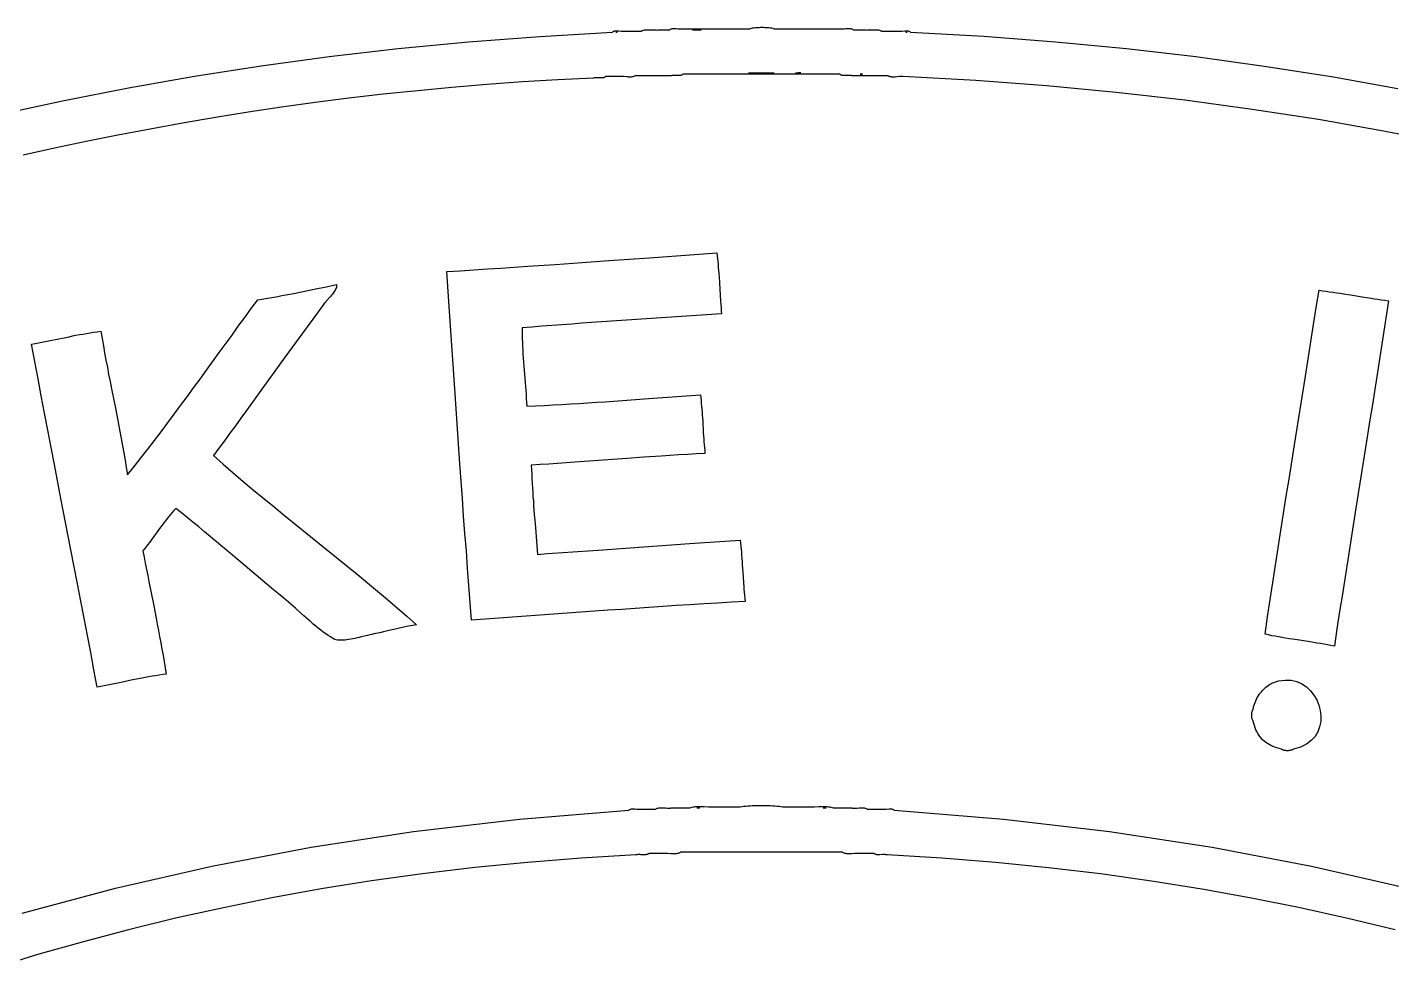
# Model space of a CAD drawing. Header units: metres. Extents: x -185 to 1201, y -340 to 309.
# Drawn here: x 890.21 to 896.76, y 77.01 to 81.53 of the extents above; entities that cross this region are included whole.
import ezdxf

# ---------------------------------------------------------------- set-up
doc = ezdxf.new("R2010")
doc.units = ezdxf.units.M

msp = doc.modelspace()

# ---------------------------------------------------------------- linework, layer by layer
for p, q in [((893.024, 81.5119), (893.026, 81.5131)), ((893.026, 81.5131), (893.029, 81.514)), ((893.029, 81.514), (893.031, 81.5146)), ((893.031, 81.5146), (893.034, 81.515)), ((893.034, 81.515), (893.037, 81.5152)), ((893.037, 81.5152), (893.041, 81.5153)), ((893.041, 81.5153), (893.044, 81.5152)), ((893.044, 81.5152), (893.048, 81.515)), ((893.048, 81.515), (893.051, 81.5148)), ((893.051, 81.5148), (893.062, 81.5139)), ((893.062, 81.5139), (893.066, 81.5137)), ((893.066, 81.5137), (893.07, 81.5136)), ((893.07, 81.5136), (893.073, 81.5135)), ((893.073, 81.5135), (893.077, 81.5136)), ((893.077, 81.5136), (893.08, 81.5139)), ((893.08, 81.5139), (893.083, 81.5143)), ((893.083, 81.5143), (893.16, 81.5143)), ((893.16, 81.5143), (893.163, 81.5161)), ((893.163, 81.5161), (893.166, 81.5175)), ((893.166, 81.5175), (893.17, 81.5186)), ((893.17, 81.5186), (893.174, 81.5194)), ((893.174, 81.5194), (893.178, 81.5201)), ((893.178, 81.5201), (893.182, 81.5204)), ((893.182, 81.5204), (893.186, 81.5207)), ((893.186, 81.5207), (893.191, 81.5207)), ((893.191, 81.5207), (893.195, 81.5207)), ((893.195, 81.5207), (893.205, 81.5203)), ((893.205, 81.5203), (893.219, 81.5195)), ((893.219, 81.5195), (893.224, 81.5193)), ((893.224, 81.5193), (893.229, 81.5192)), ((893.229, 81.5192), (893.233, 81.5191)), ((893.233, 81.5191), (893.238, 81.5193)), ((893.238, 81.5193), (893.242, 81.5195)), ((893.242, 81.5195), (893.246, 81.52)), ((893.246, 81.52), (893.296, 81.52)), ((893.296, 81.52), (893.298, 81.5217)), ((893.298, 81.5217), (893.3, 81.5231)), ((893.3, 81.5231), (893.302, 81.5242)), ((893.302, 81.5242), (893.304, 81.5251)), ((893.304, 81.5251), (893.307, 81.5257)), ((893.307, 81.5257), (893.31, 81.5261)), ((893.31, 81.5261), (893.313, 81.5263)), ((893.313, 81.5263), (893.317, 81.5263)), ((893.317, 81.5263), (893.32, 81.5263)), ((893.32, 81.5263), (893.324, 81.5261)), ((893.324, 81.5261), (893.327, 81.5258)), ((893.327, 81.5258), (893.335, 81.5253)), ((893.335, 81.5253), (893.342, 81.5247)), ((893.342, 81.5247), (893.346, 81.5246)), ((893.346, 81.5246), (893.349, 81.5245)), ((893.349, 81.5245), (893.352, 81.5246)), ((893.352, 81.5246), (893.355, 81.5248)), ((893.355, 81.5248), (893.358, 81.5252)), ((893.358, 81.5252), (893.68, 81.5252)), ((893.406, 81.5204), (893.405, 81.5204)), ((893.405, 81.5204), (893.438, 81.5192)), ((893.43, 81.5195), (893.406, 81.5204)), ((893.446, 81.519), (893.43, 81.5195)), ((893.438, 81.5192), (893.446, 81.519)), ((893.68, 81.5252), (893.684, 81.5265)), ((893.684, 81.5265), (893.689, 81.5277)), ((893.689, 81.5277), (893.694, 81.5288)), ((893.694, 81.5288), (893.7, 81.5297)), ((893.7, 81.5297), (893.706, 81.5305)), ((893.706, 81.5305), (893.712, 81.5311)), ((893.712, 81.5311), (893.719, 81.5316)), ((893.719, 81.5316), (893.725, 81.5319)), ((893.725, 81.5319), (893.732, 81.5322)), ((893.732, 81.5322), (893.739, 81.5322)), ((893.739, 81.5322), (893.746, 81.5322)), ((893.746, 81.5322), (893.753, 81.5319)), ((893.753, 81.5319), (893.759, 81.5316)), ((893.759, 81.5316), (893.766, 81.5311)), ((893.766, 81.5311), (893.772, 81.5305)), ((893.772, 81.5305), (893.778, 81.5297)), ((893.778, 81.5297), (893.784, 81.5288)), ((893.784, 81.5288), (893.789, 81.5277)), ((893.789, 81.5277), (893.794, 81.5265)), ((893.794, 81.5265), (893.798, 81.5252)), ((893.798, 81.5252), (894.114, 81.5252)), ((894.114, 81.5252), (894.117, 81.5248)), ((894.117, 81.5248), (894.12, 81.5246)), ((894.12, 81.5246), (894.124, 81.5245)), ((894.124, 81.5245), (894.127, 81.5246)), ((894.127, 81.5246), (894.131, 81.5247)), ((894.131, 81.5247), (894.134, 81.525)), ((894.134, 81.525), (894.142, 81.5256)), ((894.142, 81.5256), (894.149, 81.5261)), ((894.149, 81.5261), (894.153, 81.5263)), ((894.153, 81.5263), (894.156, 81.5264)), ((894.156, 81.5264), (894.159, 81.5263)), ((894.159, 81.5263), (894.162, 81.5261)), ((894.162, 81.5261), (894.165, 81.5257)), ((894.165, 81.5257), (894.168, 81.5251)), ((894.168, 81.5251), (894.171, 81.5242)), ((894.171, 81.5242), (894.173, 81.5231)), ((894.173, 81.5231), (894.175, 81.5217)), ((894.175, 81.5217), (894.176, 81.52)), ((894.176, 81.52), (894.228, 81.52)), ((894.228, 81.52), (894.232, 81.5195)), ((894.232, 81.5195), (894.236, 81.5193)), ((894.236, 81.5193), (894.24, 81.5191)), ((894.24, 81.5191), (894.245, 81.5192)), ((894.245, 81.5192), (894.249, 81.5193)), ((894.249, 81.5193), (894.254, 81.5195)), ((894.254, 81.5195), (894.273, 81.5205)), ((894.273, 81.5205), (894.277, 81.5207)), ((894.277, 81.5207), (894.282, 81.5207)), ((894.282, 81.5207), (894.286, 81.5207)), ((894.286, 81.5207), (894.291, 81.5204)), ((894.291, 81.5204), (894.295, 81.5201)), ((894.295, 81.5201), (894.299, 81.5194)), ((894.299, 81.5194), (894.303, 81.5186)), ((894.303, 81.5186), (894.306, 81.5175)), ((894.306, 81.5175), (894.309, 81.5161)), ((894.309, 81.5161), (894.312, 81.5143)), ((894.312, 81.5143), (894.391, 81.5143)), ((894.391, 81.5143), (894.394, 81.5139)), ((894.394, 81.5139), (894.397, 81.5136)), ((894.397, 81.5136), (894.4, 81.5135)), ((894.4, 81.5135), (894.404, 81.5136)), ((894.404, 81.5136), (894.407, 81.5137)), ((894.407, 81.5137), (894.411, 81.5139)), ((894.411, 81.5139), (894.425, 81.515)), ((894.425, 81.515), (894.428, 81.5152)), ((894.428, 81.5152), (894.432, 81.5153)), ((894.432, 81.5153), (894.435, 81.5152)), ((894.435, 81.5152), (894.438, 81.515)), ((894.438, 81.515), (894.441, 81.5146)), ((894.441, 81.5146), (894.444, 81.514)), ((894.444, 81.514), (894.446, 81.5131)), ((894.446, 81.5131), (894.448, 81.512)), ((891.992, 81.43), (892.329, 81.4624)), ((892.329, 81.4624), (892.672, 81.4887)), ((892.672, 81.4887), (893.021, 81.5087)), ((893.021, 81.5087), (893.022, 81.5105)), ((893.022, 81.5105), (893.024, 81.5119)), ((893.04, 81.5092), (893.037, 81.5094)), ((893.037, 81.5094), (893.044, 81.5089)), ((893.044, 81.5089), (893.04, 81.5092)), ((894.429, 81.5089), (894.436, 81.5094)), ((894.432, 81.5092), (894.429, 81.5089)), ((894.436, 81.5094), (894.432, 81.5092)), ((894.448, 81.512), (894.45, 81.5105)), ((894.45, 81.5105), (894.452, 81.5087)), ((894.452, 81.5087), (894.804, 81.4891)), ((894.804, 81.4891), (895.149, 81.4629)), ((895.149, 81.4629), (895.489, 81.4302)), ((891.334, 81.3472), (891.66, 81.3915)), ((891.66, 81.3915), (891.992, 81.43)), ((895.489, 81.4302), (895.823, 81.3912)), ((895.823, 81.3912), (896.151, 81.3462)), ((891.013, 81.2971), (891.334, 81.3472)), ((896.151, 81.3462), (896.474, 81.2952)), ((890.697, 81.2415), (891.013, 81.2971)), ((892.418, 81.2575), (892.25, 81.2435)), ((892.588, 81.2698), (892.418, 81.2575)), ((892.758, 81.2801), (892.588, 81.2698)), ((892.93, 81.2886), (892.758, 81.2801)), ((892.933, 81.2892), (892.93, 81.2886)), ((892.936, 81.2897), (892.933, 81.2892)), ((892.939, 81.2899), (892.936, 81.2897)), ((892.942, 81.2901), (892.939, 81.2899)), ((892.945, 81.2901), (892.942, 81.2901)), ((892.948, 81.29), (892.945, 81.2901)), ((892.952, 81.2898), (892.948, 81.29)), ((892.962, 81.2893), (892.952, 81.2898)), ((892.965, 81.2892), (892.962, 81.2893)), ((892.968, 81.2891), (892.965, 81.2892)), ((892.971, 81.2892), (892.968, 81.2891)), ((892.974, 81.2895), (892.971, 81.2892)), ((892.977, 81.2899), (892.974, 81.2895)), ((892.979, 81.2905), (892.977, 81.2899)), ((892.982, 81.2914), (892.979, 81.2905)), ((892.984, 81.2925), (892.982, 81.2914)), ((892.986, 81.2939), (892.984, 81.2925)), ((892.987, 81.2956), (892.986, 81.2939)), ((893.054, 81.2956), (892.987, 81.2956)), ((893.057, 81.2958), (893.054, 81.2956)), ((893.061, 81.2958), (893.057, 81.2958)), ((893.064, 81.2957), (893.061, 81.2958)), ((893.068, 81.2955), (893.064, 81.2957)), ((893.073, 81.2952), (893.068, 81.2955)), ((893.09, 81.2937), (893.073, 81.2952)), ((893.094, 81.2935), (893.09, 81.2937)), ((893.098, 81.2932), (893.094, 81.2935)), ((893.102, 81.2931), (893.098, 81.2932)), ((893.106, 81.2931), (893.102, 81.2931)), ((893.11, 81.2933), (893.106, 81.2931)), ((893.114, 81.2937), (893.11, 81.2933)), ((893.118, 81.2943), (893.114, 81.2937)), ((893.121, 81.2951), (893.118, 81.2943)), ((893.124, 81.2962), (893.121, 81.2951)), ((893.126, 81.2977), (893.124, 81.2962)), ((893.129, 81.2994), (893.126, 81.2977)), ((893.303, 81.2994), (893.129, 81.2994)), ((893.306, 81.3001), (893.303, 81.2994)), ((893.309, 81.3006), (893.306, 81.3001)), ((893.312, 81.3009), (893.309, 81.3006)), ((893.315, 81.3011), (893.312, 81.3009)), ((893.318, 81.3011), (893.315, 81.3011)), ((893.321, 81.301), (893.318, 81.3011)), ((893.324, 81.3009), (893.321, 81.301)), ((893.334, 81.3003), (893.324, 81.3009)), ((893.338, 81.3002), (893.334, 81.3003)), ((893.341, 81.3002), (893.338, 81.3002)), ((893.344, 81.3003), (893.341, 81.3002)), ((893.346, 81.3005), (893.344, 81.3003)), ((893.349, 81.301), (893.346, 81.3005)), ((893.352, 81.3016), (893.349, 81.301)), ((893.354, 81.3025), (893.352, 81.3016)), ((893.356, 81.3036), (893.354, 81.3025)), ((893.357, 81.3051), (893.356, 81.3036)), ((893.358, 81.3069), (893.357, 81.3051)), ((894.114, 81.3069), (893.358, 81.3069)), ((893.798, 81.3126), (893.674, 81.3126)), ((893.674, 81.3126), (893.674, 81.3121)), ((893.674, 81.3121), (893.798, 81.3121)), ((893.798, 81.3121), (893.798, 81.3126)), ((893.899, 81.3125), (893.925, 81.313)), ((893.912, 81.3128), (893.899, 81.3125)), ((893.925, 81.313), (893.912, 81.3128)), ((894.115, 81.3051), (894.114, 81.3069)), ((894.117, 81.3036), (894.115, 81.3051)), ((894.119, 81.3025), (894.117, 81.3036)), ((894.121, 81.3016), (894.119, 81.3025)), ((894.123, 81.301), (894.121, 81.3016)), ((894.126, 81.3005), (894.123, 81.301)), ((894.129, 81.3003), (894.126, 81.3005)), ((894.132, 81.3002), (894.129, 81.3003)), ((894.135, 81.3002), (894.132, 81.3002)), ((894.138, 81.3003), (894.135, 81.3002)), ((894.152, 81.301), (894.138, 81.3003)), ((894.155, 81.3011), (894.152, 81.301)), ((894.158, 81.3011), (894.155, 81.3011)), ((894.162, 81.3009), (894.158, 81.3011)), ((894.165, 81.3006), (894.162, 81.3009)), ((894.168, 81.3001), (894.165, 81.3006)), ((894.171, 81.2994), (894.168, 81.3001)), ((894.345, 81.2994), (894.171, 81.2994)), ((894.211, 81.3068), (894.221, 81.3072)), ((894.216, 81.3071), (894.211, 81.3068)), ((894.221, 81.3072), (894.216, 81.3071)), ((894.347, 81.2977), (894.345, 81.2994)), ((894.35, 81.2962), (894.347, 81.2977)), ((894.352, 81.2951), (894.35, 81.2962)), ((894.355, 81.2943), (894.352, 81.2951)), ((894.359, 81.2937), (894.355, 81.2943)), ((894.362, 81.2933), (894.359, 81.2937)), ((894.366, 81.2931), (894.362, 81.2933)), ((894.37, 81.2931), (894.366, 81.2931)), ((894.374, 81.2932), (894.37, 81.2931)), ((894.378, 81.2934), (894.374, 81.2932)), ((894.386, 81.2941), (894.378, 81.2934)), ((894.399, 81.2952), (894.386, 81.2941)), ((894.403, 81.2955), (894.399, 81.2952)), ((894.407, 81.2957), (894.403, 81.2955)), ((894.411, 81.2958), (894.407, 81.2957)), ((894.415, 81.2958), (894.411, 81.2958)), ((894.765, 81.2765), (894.415, 81.2958)), ((895.105, 81.251), (894.765, 81.2765)), ((895.44, 81.2193), (895.105, 81.251)), ((896.474, 81.2952), (896.792, 81.2385)), ((890.387, 81.1804), (890.697, 81.2415)), ((891.755, 81.191), (891.593, 81.1702)), ((891.919, 81.2102), (891.755, 81.191)), ((892.084, 81.2277), (891.919, 81.2102)), ((892.25, 81.2435), (892.084, 81.2277)), ((895.769, 81.1816), (895.44, 81.2193)), ((890.082, 81.1141), (890.387, 81.1804)), ((891.272, 81.1239), (891.114, 81.0985)), ((891.432, 81.1478), (891.272, 81.1239)), ((891.593, 81.1702), (891.432, 81.1478)), ((896.093, 81.1381), (895.769, 81.1816)), ((896.411, 81.0888), (896.093, 81.1381)), ((890.956, 81.0716), (890.801, 81.0434)), ((891.114, 81.0985), (890.956, 81.0716)), ((896.724, 81.034), (896.411, 81.0888)), ((890.646, 81.0138), (890.493, 80.9829)), ((890.801, 81.0434), (890.646, 81.0138)), ((897.031, 80.9738), (896.724, 81.034)), ((890.341, 80.9508), (890.19, 80.9174)), ((890.493, 80.9829), (890.341, 80.9508)), ((892.745, 80.3933), (892.875, 80.4023)), ((892.875, 80.4023), (893.004, 80.4114)), ((893.004, 80.4114), (893.198, 80.4252)), ((893.198, 80.4252), (893.522, 80.4485)), ((893.522, 80.4485), (893.524, 80.4346)), ((893.524, 80.4346), (893.525, 80.4206)), ((893.525, 80.4206), (893.527, 80.4065)), ((893.527, 80.4065), (893.528, 80.3922)), ((892.225, 80.3586), (892.29, 80.3628)), ((892.236, 80.1909), (892.225, 80.3586)), ((892.29, 80.3628), (892.42, 80.3713)), ((892.42, 80.3713), (892.485, 80.3757)), ((892.485, 80.3757), (892.615, 80.3844)), ((892.615, 80.3844), (892.745, 80.3933)), ((893.528, 80.3922), (893.529, 80.3778)), ((893.529, 80.3778), (893.53, 80.3633)), ((893.53, 80.3633), (893.531, 80.3488)), ((893.531, 80.3488), (893.533, 80.3341)), ((893.533, 80.3341), (893.535, 80.3046)), ((891.528, 80.2617), (891.566, 80.2692)), ((891.566, 80.2692), (891.603, 80.2768)), ((891.603, 80.2768), (891.64, 80.2845)), ((891.64, 80.2845), (891.696, 80.2961)), ((891.689, 80.2692), (891.686, 80.2646)), ((891.691, 80.2738), (891.689, 80.2692)), ((891.693, 80.2783), (891.691, 80.2738)), ((891.695, 80.2828), (891.693, 80.2783)), ((891.696, 80.2873), (891.695, 80.2828)), ((891.696, 80.2961), (891.696, 80.2917)), ((891.696, 80.2917), (891.696, 80.2873)), ((893.535, 80.3046), (893.54, 80.2153)), ((896.401, 80.1864), (896.414, 80.2688)), ((896.414, 80.2688), (896.431, 80.2668)), ((891.286, 80.1807), (891.317, 80.2227)), ((891.317, 80.2227), (891.337, 80.226)), ((891.337, 80.226), (891.356, 80.2294)), ((891.356, 80.2294), (891.376, 80.2329)), ((891.376, 80.2329), (891.414, 80.2399)), ((891.414, 80.2399), (891.433, 80.2434)), ((891.433, 80.2434), (891.452, 80.247)), ((891.452, 80.247), (891.49, 80.2543)), ((891.49, 80.2543), (891.528, 80.2617)), ((891.637, 80.2058), (891.633, 80.2006)), ((891.642, 80.2109), (891.637, 80.2058)), ((891.646, 80.216), (891.642, 80.2109)), ((891.664, 80.236), (891.646, 80.216)), ((891.668, 80.2408), (891.664, 80.236)), ((891.672, 80.2457), (891.668, 80.2408)), ((891.676, 80.2505), (891.672, 80.2457)), ((891.68, 80.2552), (891.676, 80.2505)), ((891.683, 80.2599), (891.68, 80.2552)), ((891.686, 80.2646), (891.683, 80.2599)), ((893.54, 80.2153), (893.542, 80.1857)), ((896.431, 80.2668), (896.448, 80.2646)), ((896.448, 80.2646), (896.465, 80.2623)), ((896.465, 80.2623), (896.482, 80.26)), ((896.482, 80.26), (896.499, 80.2575)), ((896.499, 80.2575), (896.515, 80.255)), ((896.515, 80.255), (896.532, 80.2524)), ((896.532, 80.2524), (896.565, 80.2471)), ((896.565, 80.2471), (896.631, 80.2363)), ((896.631, 80.2363), (896.664, 80.231)), ((896.664, 80.231), (896.68, 80.2285)), ((896.68, 80.2285), (896.697, 80.226)), ((896.697, 80.226), (896.713, 80.2235)), ((896.713, 80.2235), (896.73, 80.2212)), ((896.73, 80.2212), (896.747, 80.2189)), ((896.747, 80.2189), (896.734, 80.1355)), ((891.224, 80.0965), (891.255, 80.1386)), ((891.255, 80.1386), (891.286, 80.1807)), ((891.607, 80.1654), (891.581, 80.1299)), ((891.633, 80.2006), (891.607, 80.1654)), ((892.265, 79.7712), (892.236, 80.1909)), ((893.448, 80.1498), (893.112, 80.127)), ((893.544, 80.1564), (893.448, 80.1498)), ((893.542, 80.1857), (893.543, 80.171)), ((893.543, 80.171), (893.544, 80.1564)), ((896.388, 80.104), (896.401, 80.1864)), ((890.546, 80.0698), (890.564, 80.0722)), ((890.564, 80.0722), (890.57, 80.0372)), ((891.194, 80.0542), (891.224, 80.0965)), ((891.555, 80.0941), (891.529, 80.0581)), ((891.581, 80.1299), (891.555, 80.0941)), ((892.634, 80.0924), (892.587, 80.0887)), ((892.587, 80.0887), (892.587, 80.0716)), ((892.587, 80.0716), (892.587, 80.0541)), ((892.682, 80.0961), (892.634, 80.0924)), ((892.73, 80.0998), (892.682, 80.0961)), ((892.777, 80.1033), (892.73, 80.0998)), ((892.825, 80.1068), (892.777, 80.1033)), ((892.873, 80.1103), (892.825, 80.1068)), ((892.92, 80.1137), (892.873, 80.1103)), ((893.016, 80.1204), (892.92, 80.1137)), ((893.112, 80.127), (893.016, 80.1204)), ((896.375, 80.0217), (896.388, 80.104)), ((896.734, 80.1355), (896.722, 80.0522)), ((890.231, 80.0096), (890.248, 80.0127)), ((890.247, 79.9267), (890.231, 80.0096)), ((890.248, 80.0127), (890.264, 80.0159)), ((890.264, 80.0159), (890.281, 80.0191)), ((890.281, 80.0191), (890.313, 80.0258)), ((890.313, 80.0258), (890.362, 80.0361)), ((890.362, 80.0361), (890.395, 80.0428)), ((890.395, 80.0428), (890.411, 80.0462)), ((890.411, 80.0462), (890.428, 80.0495)), ((890.428, 80.0495), (890.444, 80.0527)), ((890.444, 80.0527), (890.461, 80.0559)), ((890.461, 80.0559), (890.478, 80.0589)), ((890.478, 80.0589), (890.495, 80.0618)), ((890.495, 80.0618), (890.512, 80.0647)), ((890.512, 80.0647), (890.529, 80.0673)), ((890.529, 80.0673), (890.546, 80.0698)), ((890.57, 80.0372), (890.576, 80.0024)), ((891.132, 79.9695), (891.194, 80.0542)), ((891.502, 80.0219), (891.449, 79.9488)), ((891.529, 80.0581), (891.502, 80.0219)), ((892.587, 80.0541), (892.587, 80.0363)), ((892.587, 80.0363), (892.588, 80.0181)), ((892.588, 80.0181), (892.589, 79.9997)), ((896.349, 79.857), (896.375, 80.0217)), ((896.722, 80.0522), (896.709, 79.9691)), ((890.576, 80.0024), (890.582, 79.9678)), ((890.582, 79.9678), (890.588, 79.9333)), ((891.071, 79.8848), (891.132, 79.9695)), ((891.449, 79.9488), (891.316, 79.7647)), ((892.589, 79.9997), (892.59, 79.981)), ((892.59, 79.981), (892.591, 79.9621)), ((892.591, 79.9621), (892.592, 79.943)), ((892.592, 79.943), (892.594, 79.9237)), ((896.709, 79.9691), (896.696, 79.886)), ((890.262, 79.8441), (890.247, 79.9267)), ((890.588, 79.9333), (890.595, 79.899)), ((890.595, 79.899), (890.601, 79.8647)), ((891.04, 79.8424), (891.071, 79.8848)), ((892.594, 79.9237), (892.595, 79.9043)), ((892.595, 79.9043), (892.601, 79.8264)), ((896.696, 79.886), (896.683, 79.803)), ((890.277, 79.7615), (890.262, 79.8441)), ((890.601, 79.8647), (890.608, 79.8305)), ((890.608, 79.8305), (890.615, 79.7964)), ((891.009, 79.8001), (891.04, 79.8424)), ((892.601, 79.8264), (892.604, 79.7876)), ((896.296, 79.5274), (896.349, 79.857)), ((890.293, 79.6791), (890.277, 79.7615)), ((890.615, 79.7964), (890.635, 79.6941)), ((890.947, 79.7156), (890.978, 79.7578)), ((890.978, 79.7578), (891.009, 79.8001)), ((891.316, 79.7647), (891.263, 79.6912)), ((892.277, 79.6034), (892.265, 79.7712)), ((892.604, 79.7876), (892.606, 79.7684)), ((892.606, 79.7684), (892.607, 79.7493)), ((892.607, 79.7493), (892.608, 79.7305)), ((893.111, 79.7425), (893.194, 79.7485)), ((893.194, 79.7485), (893.443, 79.7669)), ((893.443, 79.7669), (893.445, 79.7534)), ((893.445, 79.7534), (893.446, 79.7397)), ((896.683, 79.803), (896.67, 79.72)), ((890.309, 79.5968), (890.293, 79.6791)), ((890.635, 79.6941), (890.648, 79.6257)), ((890.916, 79.6735), (890.947, 79.7156)), ((891.263, 79.6912), (891.236, 79.6546)), ((892.608, 79.7305), (892.609, 79.7119)), ((892.609, 79.7119), (892.651, 79.7139)), ((892.651, 79.7139), (892.694, 79.716)), ((892.694, 79.716), (892.736, 79.7182)), ((892.736, 79.7182), (892.778, 79.7205)), ((892.778, 79.7205), (892.82, 79.723)), ((892.82, 79.723), (892.861, 79.7256)), ((892.861, 79.7256), (892.903, 79.7282)), ((892.903, 79.7282), (892.945, 79.7309)), ((892.945, 79.7309), (892.986, 79.7337)), ((892.986, 79.7337), (893.028, 79.7366)), ((893.028, 79.7366), (893.111, 79.7425)), ((893.446, 79.7397), (893.447, 79.7259)), ((893.447, 79.7259), (893.449, 79.712)), ((893.449, 79.712), (893.45, 79.698)), ((893.45, 79.698), (893.451, 79.684)), ((893.451, 79.684), (893.452, 79.6698)), ((896.67, 79.72), (896.657, 79.6371)), ((890.648, 79.6257), (890.655, 79.5915)), ((890.853, 79.5897), (890.884, 79.6315)), ((890.884, 79.6315), (890.916, 79.6735)), ((891.21, 79.6182), (891.183, 79.582)), ((891.236, 79.6546), (891.21, 79.6182)), ((893.452, 79.6698), (893.453, 79.6556)), ((893.453, 79.6556), (893.454, 79.6414)), ((893.454, 79.6414), (893.457, 79.5843)), ((896.657, 79.6371), (896.644, 79.5543)), ((890.325, 79.5146), (890.309, 79.5968)), ((890.655, 79.5915), (890.661, 79.5571)), ((890.661, 79.5571), (890.668, 79.5226)), ((890.789, 79.5065), (890.821, 79.548)), ((890.821, 79.548), (890.853, 79.5897)), ((891.183, 79.582), (891.157, 79.546)), ((892.288, 79.4357), (892.277, 79.6034)), ((893.457, 79.5843), (893.459, 79.5558)), ((893.459, 79.5558), (893.46, 79.5417)), ((896.644, 79.5543), (896.591, 79.2232)), ((890.341, 79.4325), (890.325, 79.5146)), ((890.668, 79.5226), (890.674, 79.488)), ((890.674, 79.488), (890.68, 79.4532)), ((890.757, 79.4651), (890.789, 79.5065)), ((891.13, 79.5103), (891.104, 79.4748)), ((891.157, 79.546), (891.13, 79.5103)), ((893.423, 79.4831), (893.381, 79.4805)), ((893.465, 79.4856), (893.423, 79.4831)), ((893.46, 79.5417), (893.461, 79.5275)), ((893.461, 79.5275), (893.463, 79.5135)), ((893.463, 79.5135), (893.464, 79.4995)), ((893.464, 79.4995), (893.465, 79.4856)), ((896.27, 79.3624), (896.296, 79.5274)), ((890.372, 79.2685), (890.341, 79.4325)), ((890.68, 79.4532), (890.686, 79.4183)), ((890.686, 79.4183), (890.692, 79.3831)), ((890.692, 79.3831), (890.725, 79.424)), ((890.725, 79.424), (890.757, 79.4651)), ((891.104, 79.4748), (891.151, 79.4333)), ((891.151, 79.4333), (891.199, 79.3919)), ((892.294, 79.3519), (892.288, 79.4357)), ((892.673, 79.4315), (892.631, 79.4287)), ((892.631, 79.4287), (892.632, 79.4068)), ((892.715, 79.4343), (892.673, 79.4315)), ((892.756, 79.4372), (892.715, 79.4343)), ((892.84, 79.443), (892.756, 79.4372)), ((893.089, 79.4608), (892.84, 79.443)), ((893.172, 79.4667), (893.089, 79.4608)), ((893.255, 79.4724), (893.172, 79.4667)), ((893.297, 79.4752), (893.255, 79.4724)), ((893.339, 79.4779), (893.297, 79.4752)), ((893.381, 79.4805), (893.339, 79.4779)), ((891.199, 79.3919), (891.248, 79.3508)), ((891.248, 79.3508), (891.297, 79.3097)), ((892.3, 79.2682), (892.294, 79.3519)), ((892.632, 79.4068), (892.633, 79.3849)), ((892.633, 79.3849), (892.634, 79.3631)), ((892.634, 79.3631), (892.635, 79.3414)), ((896.256, 79.2799), (896.27, 79.3624)), ((891.297, 79.3097), (891.346, 79.2688)), ((892.635, 79.3414), (892.636, 79.3198)), ((892.636, 79.3198), (892.638, 79.2983)), ((892.638, 79.2983), (892.639, 79.2768)), ((890.42, 79.0225), (890.372, 79.2685)), ((890.924, 79.2213), (890.915, 79.2118)), ((890.951, 79.1998), (890.924, 79.2213)), ((891.346, 79.2688), (891.396, 79.2281)), ((891.396, 79.2281), (891.446, 79.1874)), ((892.306, 79.1845), (892.3, 79.2682)), ((892.639, 79.2768), (892.641, 79.2554)), ((892.641, 79.2554), (892.642, 79.2341)), ((892.642, 79.2341), (892.645, 79.1915)), ((896.243, 79.1973), (896.256, 79.2799)), ((896.591, 79.2232), (896.578, 79.1405)), ((890.874, 79.1621), (890.866, 79.1519)), ((890.882, 79.1723), (890.874, 79.1621)), ((890.89, 79.1824), (890.882, 79.1723)), ((890.899, 79.1924), (890.89, 79.1824)), ((890.907, 79.2022), (890.899, 79.1924)), ((890.915, 79.2118), (890.907, 79.2022)), ((890.978, 79.1777), (890.951, 79.1998)), ((891.006, 79.1552), (890.978, 79.1777)), ((891.034, 79.1322), (891.006, 79.1552)), ((891.446, 79.1874), (891.496, 79.1469)), ((892.312, 79.101), (892.306, 79.1845)), ((892.645, 79.1915), (892.649, 79.149)), ((896.23, 79.1146), (896.243, 79.1973)), ((890.843, 79.1206), (890.805, 79.0682)), ((890.851, 79.1311), (890.843, 79.1206)), ((890.858, 79.1415), (890.851, 79.1311)), ((890.866, 79.1519), (890.858, 79.1415)), ((891.062, 79.1088), (891.034, 79.1322)), ((891.09, 79.0851), (891.062, 79.1088)), ((891.496, 79.1469), (891.646, 79.0257)), ((892.319, 79.0175), (892.312, 79.101)), ((892.649, 79.149), (892.657, 79.0431)), ((896.218, 79.0319), (896.23, 79.1146)), ((896.578, 79.1405), (896.565, 79.0577)), ((890.774, 79.0272), (890.766, 79.0172)), ((890.782, 79.0373), (890.774, 79.0272)), ((890.79, 79.0475), (890.782, 79.0373)), ((890.797, 79.0578), (890.79, 79.0475)), ((890.805, 79.0682), (890.797, 79.0578)), ((891.119, 79.0611), (891.09, 79.0851)), ((891.148, 79.0368), (891.119, 79.0611)), ((891.177, 79.0123), (891.148, 79.0368)), ((891.646, 79.0257), (891.696, 78.9853)), ((892.657, 79.0431), (892.66, 79.0007)), ((892.952, 79.021), (893.39, 79.052)), ((893.39, 79.052), (893.536, 79.0622)), ((893.536, 79.0622), (893.634, 79.0689)), ((893.634, 79.0689), (893.636, 79.0545)), ((893.636, 79.0545), (893.637, 79.04)), ((893.637, 79.04), (893.639, 79.0255)), ((893.639, 79.0255), (893.64, 79.0108)), ((896.205, 78.9491), (896.218, 79.0319)), ((896.565, 79.0577), (896.552, 78.9749)), ((890.436, 78.9404), (890.42, 79.0225)), ((890.766, 79.0172), (890.772, 78.9877)), ((890.772, 78.9877), (890.777, 78.9583)), ((890.777, 78.9583), (890.789, 78.8995)), ((891.236, 78.9628), (891.177, 79.0123)), ((891.384, 78.8385), (891.236, 78.9628)), ((891.696, 78.9853), (891.745, 78.9451)), ((892.325, 78.9341), (892.319, 79.0175)), ((892.66, 79.0007), (892.709, 79.004)), ((892.709, 79.004), (892.806, 79.0107)), ((892.806, 79.0107), (892.952, 79.021)), ((893.64, 79.0108), (893.641, 78.9961)), ((893.641, 78.9961), (893.642, 78.9813)), ((893.642, 78.9813), (893.643, 78.9665)), ((893.643, 78.9665), (893.644, 78.9517)), ((896.552, 78.9749), (896.539, 78.892)), ((890.452, 78.8583), (890.436, 78.9404)), ((890.789, 78.8995), (890.794, 78.8702)), ((891.745, 78.9451), (891.795, 78.9048)), ((891.795, 78.9048), (891.844, 78.8645)), ((892.331, 78.8508), (892.325, 78.9341)), ((893.644, 78.9517), (893.648, 78.8921)), ((893.648, 78.8921), (893.65, 78.8625)), ((896.192, 78.8661), (896.205, 78.9491)), ((890.468, 78.7761), (890.452, 78.8583)), ((890.794, 78.8702), (890.818, 78.7528)), ((891.442, 78.7895), (891.384, 78.8385)), ((891.844, 78.8645), (891.892, 78.8242)), ((892.338, 78.7676), (892.331, 78.8508)), ((893.65, 78.8625), (893.651, 78.8477)), ((893.651, 78.8477), (893.652, 78.833)), ((893.652, 78.833), (893.654, 78.8183)), ((896.18, 78.7832), (896.192, 78.8661)), ((896.539, 78.892), (896.526, 78.8091)), ((890.484, 78.6938), (890.468, 78.7761)), ((891.499, 78.7415), (891.442, 78.7895)), ((891.892, 78.8242), (891.94, 78.7838)), ((891.94, 78.7838), (891.987, 78.7435)), ((892.344, 78.6846), (892.338, 78.7676)), ((893.459, 78.7628), (893.393, 78.7586)), ((893.525, 78.7669), (893.459, 78.7628)), ((893.592, 78.771), (893.525, 78.7669)), ((893.658, 78.7749), (893.592, 78.771)), ((893.654, 78.8183), (893.655, 78.8038)), ((893.655, 78.8038), (893.656, 78.7893)), ((893.656, 78.7893), (893.658, 78.7749)), ((896.167, 78.7001), (896.18, 78.7832)), ((896.526, 78.8091), (896.513, 78.7261)), ((890.818, 78.7528), (890.829, 78.694)), ((891.505, 78.7362), (891.499, 78.7415)), ((891.539, 78.7054), (891.505, 78.7362)), ((891.55, 78.696), (891.539, 78.7054)), ((891.561, 78.6861), (891.55, 78.696)), ((891.987, 78.7435), (892.034, 78.703)), ((892.034, 78.703), (892.08, 78.6625)), ((892.803, 78.7178), (892.344, 78.6846)), ((892.934, 78.7272), (892.803, 78.7178)), ((892.999, 78.7319), (892.934, 78.7272)), ((893.065, 78.7365), (892.999, 78.7319)), ((893.13, 78.741), (893.065, 78.7365)), ((893.196, 78.7455), (893.13, 78.741)), ((893.262, 78.75), (893.196, 78.7455)), ((893.327, 78.7543), (893.262, 78.75)), ((893.393, 78.7586), (893.327, 78.7543)), ((896.155, 78.6169), (896.167, 78.7001)), ((896.513, 78.7261), (896.5, 78.6431)), ((890.499, 78.6115), (890.484, 78.6938)), ((890.829, 78.694), (890.835, 78.6646)), ((890.835, 78.6646), (890.841, 78.635)), ((890.841, 78.635), (890.846, 78.6054)), ((891.572, 78.6761), (891.561, 78.6861)), ((891.584, 78.6659), (891.572, 78.6761)), ((891.596, 78.6558), (891.584, 78.6659)), ((891.608, 78.6458), (891.596, 78.6558)), ((891.62, 78.6362), (891.608, 78.6458)), ((891.632, 78.6271), (891.62, 78.6362)), ((891.94, 78.6326), (891.921, 78.6284)), ((891.986, 78.6432), (891.94, 78.6326)), ((892.004, 78.6474), (891.986, 78.6432)), ((892.013, 78.6495), (892.004, 78.6474)), ((892.032, 78.6535), (892.013, 78.6495)), ((892.042, 78.6554), (892.032, 78.6535)), ((892.051, 78.6573), (892.042, 78.6554)), ((892.061, 78.6591), (892.051, 78.6573)), ((892.07, 78.6608), (892.061, 78.6591)), ((892.08, 78.6625), (892.07, 78.6608)), ((896.5, 78.6431), (896.488, 78.56)), ((890.515, 78.5289), (890.499, 78.6115)), ((890.846, 78.6054), (890.852, 78.5758)), ((890.852, 78.5758), (890.857, 78.546)), ((891.644, 78.6187), (891.632, 78.6271)), ((891.655, 78.6109), (891.644, 78.6187)), ((891.666, 78.6041), (891.655, 78.6109)), ((891.676, 78.5984), (891.666, 78.6041)), ((891.685, 78.5939), (891.676, 78.5984)), ((891.694, 78.5908), (891.685, 78.5939)), ((891.701, 78.5891), (891.694, 78.5908)), ((891.709, 78.5883), (891.701, 78.5891)), ((891.718, 78.588), (891.709, 78.5883)), ((891.727, 78.5882), (891.718, 78.588)), ((891.736, 78.5888), (891.727, 78.5882)), ((891.745, 78.5898), (891.736, 78.5888)), ((891.755, 78.5911), (891.745, 78.5898)), ((891.764, 78.5927), (891.755, 78.5911)), ((891.774, 78.5946), (891.764, 78.5927)), ((891.784, 78.5967), (891.774, 78.5946)), ((891.794, 78.5989), (891.784, 78.5967)), ((891.804, 78.6013), (891.794, 78.5989)), ((891.814, 78.6038), (891.804, 78.6013)), ((891.845, 78.6115), (891.814, 78.6038)), ((891.855, 78.614), (891.845, 78.6115)), ((891.865, 78.6164), (891.855, 78.614)), ((891.875, 78.6186), (891.865, 78.6164)), ((891.885, 78.6207), (891.875, 78.6186)), ((891.894, 78.6225), (891.885, 78.6207)), ((891.903, 78.6244), (891.894, 78.6225)), ((891.921, 78.6284), (891.903, 78.6244)), ((896.171, 78.6134), (896.155, 78.6169)), ((896.187, 78.61), (896.171, 78.6134)), ((896.204, 78.6069), (896.187, 78.61)), ((896.22, 78.6039), (896.204, 78.6069)), ((896.236, 78.601), (896.22, 78.6039)), ((896.253, 78.5982), (896.236, 78.601)), ((896.27, 78.5955), (896.253, 78.5982)), ((896.286, 78.5928), (896.27, 78.5955)), ((896.32, 78.5877), (896.286, 78.5928)), ((896.37, 78.5801), (896.32, 78.5877)), ((896.387, 78.5775), (896.37, 78.5801)), ((896.404, 78.5748), (896.387, 78.5775)), ((896.421, 78.5721), (896.404, 78.5748)), ((896.438, 78.5692), (896.421, 78.5721)), ((896.454, 78.5663), (896.438, 78.5692)), ((896.471, 78.5632), (896.454, 78.5663)), ((890.53, 78.4462), (890.515, 78.5289)), ((890.857, 78.546), (890.863, 78.5161)), ((890.863, 78.5161), (890.868, 78.4862)), ((896.488, 78.56), (896.471, 78.5632)), ((890.546, 78.3633), (890.53, 78.4462)), ((890.868, 78.4862), (890.873, 78.4561)), ((890.873, 78.4561), (890.878, 78.4259)), ((890.579, 78.3695), (890.562, 78.3664)), ((890.596, 78.3727), (890.579, 78.3695)), ((890.612, 78.376), (890.596, 78.3727)), ((890.661, 78.3859), (890.612, 78.376)), ((890.71, 78.3958), (890.661, 78.3859)), ((890.743, 78.4024), (890.71, 78.3958)), ((890.76, 78.4056), (890.743, 78.4024)), ((890.776, 78.4087), (890.76, 78.4056)), ((890.793, 78.4118), (890.776, 78.4087)), ((890.81, 78.4148), (890.793, 78.4118)), ((890.827, 78.4177), (890.81, 78.4148)), ((890.844, 78.4206), (890.827, 78.4177)), ((890.861, 78.4233), (890.844, 78.4206)), ((890.878, 78.4259), (890.861, 78.4233)), ((896.165, 78.3676), (896.171, 78.3719)), ((896.171, 78.3719), (896.176, 78.3757)), ((896.176, 78.3757), (896.182, 78.3789)), ((896.182, 78.3789), (896.188, 78.3817)), ((896.188, 78.3817), (896.22, 78.3924)), ((896.22, 78.3924), (896.251, 78.3969)), ((896.251, 78.3969), (896.28, 78.3957)), ((896.28, 78.3957), (896.307, 78.3894)), ((896.307, 78.3894), (896.331, 78.3785)), ((896.331, 78.3785), (896.353, 78.3638)), ((890.562, 78.3664), (890.546, 78.3633)), ((896.11, 78.297), (896.113, 78.3047)), ((896.113, 78.3047), (896.117, 78.3123)), ((896.117, 78.3123), (896.122, 78.3196)), ((896.122, 78.3196), (896.126, 78.3267)), ((896.126, 78.3267), (896.131, 78.3336)), ((896.131, 78.3336), (896.137, 78.3401)), ((896.137, 78.3401), (896.142, 78.3464)), ((896.142, 78.3464), (896.147, 78.3523)), ((896.147, 78.3523), (896.153, 78.3578)), ((896.153, 78.3578), (896.159, 78.3629)), ((896.159, 78.3629), (896.165, 78.3676)), ((896.353, 78.3638), (896.373, 78.3456)), ((896.373, 78.3456), (896.389, 78.3247)), ((896.389, 78.3247), (896.403, 78.3015)), ((896.091, 78.2365), (896.092, 78.24)), ((896.092, 78.2434), (896.093, 78.2465)), ((896.092, 78.24), (896.092, 78.2434)), ((896.093, 78.2465), (896.094, 78.2494)), ((896.094, 78.2494), (896.095, 78.2518)), ((896.095, 78.2518), (896.096, 78.2539)), ((896.096, 78.2539), (896.097, 78.2555)), ((896.097, 78.2555), (896.098, 78.2566)), ((896.098, 78.2566), (896.1, 78.2648)), ((896.1, 78.2648), (896.101, 78.273)), ((896.101, 78.273), (896.104, 78.2811)), ((896.104, 78.2811), (896.107, 78.2891)), ((896.107, 78.2891), (896.11, 78.297)), ((896.403, 78.3015), (896.413, 78.2767)), ((896.413, 78.2767), (896.42, 78.2509)), ((896.42, 78.2509), (896.423, 78.2245)), ((896.091, 78.2328), (896.091, 78.2365)), ((896.091, 78.229), (896.091, 78.2328)), ((896.091, 78.2252), (896.091, 78.229)), ((896.091, 78.2214), (896.091, 78.2252)), ((896.092, 78.2178), (896.091, 78.2214)), ((896.092, 78.2143), (896.092, 78.2178)), ((896.093, 78.211), (896.092, 78.2143)), ((896.094, 78.208), (896.093, 78.211)), ((896.095, 78.2052), (896.094, 78.208)), ((896.096, 78.2029), (896.095, 78.2052)), ((896.097, 78.201), (896.096, 78.2029)), ((896.098, 78.1996), (896.097, 78.201)), ((896.101, 78.1886), (896.098, 78.1996)), ((896.104, 78.178), (896.101, 78.1886)), ((896.107, 78.1679), (896.104, 78.178)), ((896.417, 78.1727), (896.408, 78.1484)), ((896.422, 78.1983), (896.417, 78.1727)), ((896.423, 78.2245), (896.422, 78.1983)), ((896.111, 78.1582), (896.107, 78.1679)), ((896.115, 78.149), (896.111, 78.1582)), ((896.12, 78.1403), (896.115, 78.149)), ((896.125, 78.132), (896.12, 78.1403)), ((896.131, 78.1241), (896.125, 78.132)), ((896.137, 78.1168), (896.131, 78.1241)), ((896.143, 78.1099), (896.137, 78.1168)), ((896.151, 78.1034), (896.143, 78.1099)), ((896.376, 78.1058), (896.353, 78.0886)), ((896.395, 78.1259), (896.376, 78.1058)), ((896.408, 78.1484), (896.395, 78.1259)), ((896.158, 78.0974), (896.151, 78.1034)), ((896.166, 78.0918), (896.158, 78.0974)), ((896.174, 78.0867), (896.166, 78.0918)), ((896.183, 78.0821), (896.174, 78.0867)), ((896.193, 78.0779), (896.183, 78.0821)), ((896.202, 78.0742), (896.193, 78.0779)), ((896.212, 78.0708), (896.202, 78.0742)), ((896.223, 78.068), (896.212, 78.0708)), ((896.234, 78.0656), (896.223, 78.068)), ((896.235, 78.064), (896.234, 78.0656)), ((896.237, 78.0627), (896.235, 78.064)), ((896.239, 78.0614), (896.237, 78.0627)), ((896.241, 78.0604), (896.239, 78.0614)), ((896.244, 78.0595), (896.241, 78.0604)), ((896.247, 78.0588), (896.244, 78.0595)), ((896.251, 78.0582), (896.247, 78.0588)), ((896.254, 78.0578), (896.251, 78.0582)), ((896.258, 78.0576), (896.254, 78.0578)), ((896.262, 78.0575), (896.258, 78.0576)), ((896.266, 78.0576), (896.262, 78.0575)), ((896.269, 78.0578), (896.266, 78.0576)), ((896.273, 78.0582), (896.269, 78.0578)), ((896.276, 78.0588), (896.273, 78.0582)), ((896.28, 78.0595), (896.276, 78.0588)), ((896.283, 78.0604), (896.28, 78.0595)), ((896.286, 78.0614), (896.283, 78.0604)), ((896.288, 78.0627), (896.286, 78.0614)), ((896.29, 78.064), (896.288, 78.0627)), ((896.291, 78.0656), (896.29, 78.064)), ((896.325, 78.075), (896.291, 78.0656)), ((896.353, 78.0886), (896.325, 78.075)), ((893.228, 77.7773), (893.23, 77.779)), ((893.23, 77.779), (893.233, 77.7804)), ((893.233, 77.7804), (893.236, 77.7815)), ((893.236, 77.7815), (893.239, 77.7823)), ((893.239, 77.7823), (893.243, 77.783)), ((893.243, 77.783), (893.246, 77.7833)), ((893.246, 77.7833), (893.25, 77.7836)), ((893.25, 77.7836), (893.254, 77.7836)), ((893.254, 77.7836), (893.258, 77.7835)), ((893.258, 77.7835), (893.262, 77.7834)), ((893.262, 77.7834), (893.266, 77.7831)), ((893.266, 77.7831), (893.275, 77.7825)), ((893.275, 77.7825), (893.283, 77.782)), ((893.283, 77.782), (893.288, 77.7818)), ((893.288, 77.7818), (893.292, 77.7818)), ((893.292, 77.7818), (893.296, 77.7818)), ((893.296, 77.7818), (893.3, 77.782)), ((893.3, 77.782), (893.303, 77.7824)), ((893.303, 77.7824), (893.392, 77.7824)), ((893.392, 77.7824), (893.397, 77.7845)), ((893.397, 77.7845), (893.402, 77.7861)), ((893.402, 77.7861), (893.408, 77.7874)), ((893.408, 77.7874), (893.414, 77.7884)), ((893.414, 77.7884), (893.42, 77.7891)), ((893.42, 77.7891), (893.427, 77.7896)), ((893.433, 77.7829), (893.426, 77.7831)), ((893.426, 77.7831), (893.44, 77.7827)), ((893.427, 77.7896), (893.433, 77.7898)), ((893.433, 77.7898), (893.44, 77.7898)), ((893.44, 77.7827), (893.433, 77.7829)), ((893.44, 77.7898), (893.447, 77.7897)), ((893.447, 77.7897), (893.454, 77.7895)), ((893.454, 77.7895), (893.461, 77.7892)), ((893.461, 77.7892), (893.482, 77.788)), ((893.482, 77.788), (893.489, 77.7877)), ((893.489, 77.7877), (893.496, 77.7875)), ((893.496, 77.7875), (893.503, 77.7874)), ((893.503, 77.7874), (893.509, 77.7874)), ((893.509, 77.7874), (893.516, 77.7876)), ((893.516, 77.7876), (893.522, 77.7881)), ((893.522, 77.7881), (893.634, 77.7881)), ((893.634, 77.7881), (893.643, 77.7894)), ((893.643, 77.7894), (893.652, 77.7906)), ((893.652, 77.7906), (893.661, 77.7917)), ((893.661, 77.7917), (893.671, 77.7926)), ((893.671, 77.7926), (893.682, 77.7934)), ((893.682, 77.7934), (893.692, 77.794)), ((893.692, 77.794), (893.703, 77.7945)), ((893.703, 77.7945), (893.714, 77.7948)), ((893.714, 77.7948), (893.725, 77.7951)), ((893.725, 77.7951), (893.736, 77.7951)), ((893.736, 77.7951), (893.747, 77.7951)), ((893.747, 77.7951), (893.758, 77.7948)), ((893.758, 77.7948), (893.769, 77.7945)), ((893.769, 77.7945), (893.78, 77.794)), ((893.78, 77.794), (893.791, 77.7934)), ((893.791, 77.7934), (893.801, 77.7926)), ((893.801, 77.7926), (893.811, 77.7917)), ((893.811, 77.7917), (893.821, 77.7906)), ((893.821, 77.7906), (893.83, 77.7894)), ((893.83, 77.7894), (893.838, 77.7881)), ((893.838, 77.7881), (893.95, 77.7881)), ((893.95, 77.7881), (893.957, 77.7876)), ((893.957, 77.7876), (893.963, 77.7874)), ((893.963, 77.7874), (893.97, 77.7874)), ((893.97, 77.7874), (893.977, 77.7875)), ((893.977, 77.7875), (893.984, 77.7877)), ((893.984, 77.7877), (893.991, 77.788)), ((893.991, 77.788), (894.012, 77.7892)), ((894.012, 77.7892), (894.019, 77.7895)), ((894.019, 77.7895), (894.026, 77.7897)), ((894.026, 77.7897), (894.033, 77.7898)), ((894.033, 77.7898), (894.039, 77.7898)), ((894.033, 77.7827), (894.047, 77.7831)), ((894.04, 77.7829), (894.033, 77.7827)), ((894.039, 77.7898), (894.046, 77.7896)), ((894.047, 77.7831), (894.04, 77.7829)), ((894.046, 77.7896), (894.052, 77.7891)), ((894.052, 77.7891), (894.058, 77.7884)), ((894.058, 77.7884), (894.064, 77.7874)), ((894.064, 77.7874), (894.07, 77.7861)), ((894.07, 77.7861), (894.076, 77.7845)), ((894.076, 77.7845), (894.081, 77.7824)), ((894.081, 77.7824), (894.171, 77.7824)), ((894.171, 77.7824), (894.174, 77.782)), ((894.174, 77.782), (894.178, 77.7818)), ((894.178, 77.7818), (894.181, 77.7818)), ((894.181, 77.7818), (894.185, 77.7818)), ((894.185, 77.7818), (894.189, 77.782)), ((894.189, 77.782), (894.194, 77.7823)), ((894.194, 77.7823), (894.206, 77.7831)), ((894.206, 77.7831), (894.21, 77.7834)), ((894.21, 77.7834), (894.214, 77.7835)), ((894.214, 77.7835), (894.218, 77.7836)), ((894.218, 77.7836), (894.222, 77.7836)), ((894.222, 77.7836), (894.226, 77.7834)), ((894.226, 77.7834), (894.23, 77.783)), ((894.23, 77.783), (894.233, 77.7823)), ((894.233, 77.7823), (894.236, 77.7815)), ((894.236, 77.7815), (894.239, 77.7804)), ((894.239, 77.7804), (894.242, 77.779)), ((894.242, 77.779), (894.244, 77.7773)), ((892.066, 77.6694), (892.574, 77.7288)), ((892.574, 77.7288), (893.1, 77.7716)), ((893.1, 77.7716), (893.101, 77.7733)), ((893.101, 77.7733), (893.103, 77.7747)), ((893.103, 77.7747), (893.104, 77.7759)), ((893.104, 77.7759), (893.107, 77.7767)), ((893.107, 77.7767), (893.109, 77.7773)), ((893.109, 77.7773), (893.112, 77.7777)), ((893.112, 77.7777), (893.115, 77.7779)), ((893.115, 77.7779), (893.118, 77.778)), ((893.118, 77.778), (893.121, 77.7779)), ((893.121, 77.7779), (893.128, 77.7776)), ((893.128, 77.7776), (893.138, 77.7768)), ((893.138, 77.7768), (893.142, 77.7766)), ((893.142, 77.7766), (893.145, 77.7764)), ((893.145, 77.7764), (893.148, 77.7764)), ((893.148, 77.7764), (893.151, 77.7765)), ((893.151, 77.7765), (893.154, 77.7768)), ((893.154, 77.7768), (893.157, 77.7773)), ((893.157, 77.7773), (893.228, 77.7773)), ((894.244, 77.7773), (894.317, 77.7773)), ((894.317, 77.7773), (894.32, 77.7768)), ((894.32, 77.7768), (894.323, 77.7765)), ((894.323, 77.7765), (894.326, 77.7764)), ((894.326, 77.7764), (894.329, 77.7764)), ((894.329, 77.7764), (894.332, 77.7766)), ((894.332, 77.7766), (894.335, 77.7768)), ((894.335, 77.7768), (894.349, 77.7778)), ((894.349, 77.7778), (894.352, 77.7779)), ((894.352, 77.7779), (894.355, 77.778)), ((894.355, 77.778), (894.358, 77.7779)), ((894.358, 77.7779), (894.361, 77.7777)), ((894.361, 77.7777), (894.363, 77.7773)), ((894.363, 77.7773), (894.366, 77.7767)), ((894.366, 77.7767), (894.368, 77.7759)), ((894.368, 77.7759), (894.37, 77.7747)), ((894.37, 77.7747), (894.372, 77.7733)), ((894.372, 77.7733), (894.373, 77.7716)), ((894.373, 77.7716), (894.899, 77.7287)), ((894.899, 77.7287), (895.408, 77.6693)), ((891.573, 77.5941), (892.066, 77.6694)), ((895.408, 77.6693), (895.901, 77.5939)), ((891.096, 77.5033), (891.573, 77.5941)), ((895.901, 77.5939), (896.378, 77.5029)), ((892.612, 77.5212), (892.359, 77.4962)), ((892.87, 77.5414), (892.612, 77.5212)), ((893.133, 77.5566), (892.87, 77.5414)), ((893.136, 77.5574), (893.133, 77.5566)), ((893.139, 77.5579), (893.136, 77.5574)), ((893.142, 77.5582), (893.139, 77.5579)), ((893.146, 77.5583), (893.142, 77.5582)), ((893.15, 77.5583), (893.146, 77.5583)), ((893.153, 77.5583), (893.15, 77.5583)), ((893.157, 77.5581), (893.153, 77.5583)), ((893.168, 77.5576), (893.157, 77.5581)), ((893.171, 77.5575), (893.168, 77.5576)), ((893.175, 77.5575), (893.171, 77.5575)), ((893.178, 77.5576), (893.175, 77.5575)), ((893.181, 77.5578), (893.178, 77.5576)), ((893.184, 77.5582), (893.181, 77.5578)), ((893.187, 77.5589), (893.184, 77.5582)), ((893.189, 77.5598), (893.187, 77.5589)), ((893.192, 77.5609), (893.189, 77.5598)), ((893.194, 77.5624), (893.192, 77.5609)), ((893.195, 77.5642), (893.194, 77.5624)), ((893.269, 77.5642), (893.195, 77.5642)), ((893.272, 77.5643), (893.269, 77.5642)), ((893.276, 77.5643), (893.272, 77.5643)), ((893.28, 77.5642), (893.276, 77.5643)), ((893.285, 77.564), (893.28, 77.5642)), ((893.302, 77.5629), (893.285, 77.564)), ((893.307, 77.5627), (893.302, 77.5629)), ((893.312, 77.5625), (893.307, 77.5627)), ((893.316, 77.5624), (893.312, 77.5625)), ((893.32, 77.5624), (893.316, 77.5624)), ((893.325, 77.5626), (893.32, 77.5624)), ((893.329, 77.5629), (893.325, 77.5626)), ((893.332, 77.5634), (893.329, 77.5629)), ((893.336, 77.5641), (893.332, 77.5634)), ((893.339, 77.565), (893.336, 77.5641)), ((893.342, 77.5662), (893.339, 77.565)), ((893.345, 77.5676), (893.342, 77.5662)), ((893.348, 77.5694), (893.345, 77.5676)), ((894.125, 77.5694), (893.348, 77.5694)), ((894.127, 77.5676), (894.125, 77.5694)), ((894.13, 77.5662), (894.127, 77.5676)), ((894.134, 77.565), (894.13, 77.5662)), ((894.137, 77.5641), (894.134, 77.565)), ((894.141, 77.5634), (894.137, 77.5641)), ((894.145, 77.5629), (894.141, 77.5634)), ((894.149, 77.5626), (894.145, 77.5629)), ((894.153, 77.5624), (894.149, 77.5626)), ((894.157, 77.5624), (894.153, 77.5624)), ((894.162, 77.5625), (894.157, 77.5624)), ((894.166, 77.5627), (894.162, 77.5625)), ((894.171, 77.5629), (894.166, 77.5627)), ((894.184, 77.5638), (894.171, 77.5629)), ((894.188, 77.564), (894.184, 77.5638)), ((894.192, 77.5642), (894.188, 77.564)), ((894.196, 77.5643), (894.192, 77.5642)), ((894.2, 77.5643), (894.196, 77.5643)), ((894.204, 77.5642), (894.2, 77.5643)), ((894.277, 77.5642), (894.204, 77.5642)), ((894.279, 77.5624), (894.277, 77.5642)), ((894.281, 77.5609), (894.279, 77.5624)), ((894.283, 77.5598), (894.281, 77.5609)), ((894.285, 77.5589), (894.283, 77.5598)), ((894.288, 77.5582), (894.285, 77.5589)), ((894.291, 77.5578), (894.288, 77.5582)), ((894.294, 77.5576), (894.291, 77.5578)), ((894.297, 77.5575), (894.294, 77.5576)), ((894.301, 77.5575), (894.297, 77.5575)), ((894.304, 77.5576), (894.301, 77.5575)), ((894.319, 77.5583), (894.304, 77.5576)), ((894.323, 77.5583), (894.319, 77.5583)), ((894.326, 77.5583), (894.323, 77.5583)), ((894.33, 77.5582), (894.326, 77.5583)), ((894.333, 77.5579), (894.33, 77.5582)), ((894.336, 77.5574), (894.333, 77.5579)), ((894.34, 77.5566), (894.336, 77.5574)), ((894.602, 77.5412), (894.34, 77.5566)), ((894.86, 77.5208), (894.602, 77.5412)), ((895.114, 77.4956), (894.86, 77.5208)), ((890.634, 77.3976), (891.096, 77.5033)), ((892.109, 77.4665), (891.864, 77.4323)), ((892.359, 77.4962), (892.109, 77.4665)), ((895.364, 77.4658), (895.114, 77.4956)), ((895.61, 77.4315), (895.364, 77.4658)), ((896.378, 77.5029), (896.841, 77.397)), ((890.186, 77.2775), (890.634, 77.3976)), ((891.622, 77.3936), (891.385, 77.3506)), ((891.864, 77.4323), (891.622, 77.3936)), ((895.851, 77.3928), (895.61, 77.4315)), ((896.089, 77.3498), (895.851, 77.3928)), ((891.385, 77.3506), (891.152, 77.3035)), ((896.323, 77.3027), (896.089, 77.3498)), ((891.152, 77.3035), (890.922, 77.2524)), ((896.553, 77.2516), (896.323, 77.3027)), ((890.696, 77.1974), (890.474, 77.1386)), ((890.922, 77.2524), (890.696, 77.1974)), ((896.779, 77.1967), (896.553, 77.2516)), ((890.474, 77.1386), (890.255, 77.0763)), ((890.255, 77.0763), (890.04, 77.0104))]:
    msp.add_line(p, q)

doc.saveas('drawing.dxf')
